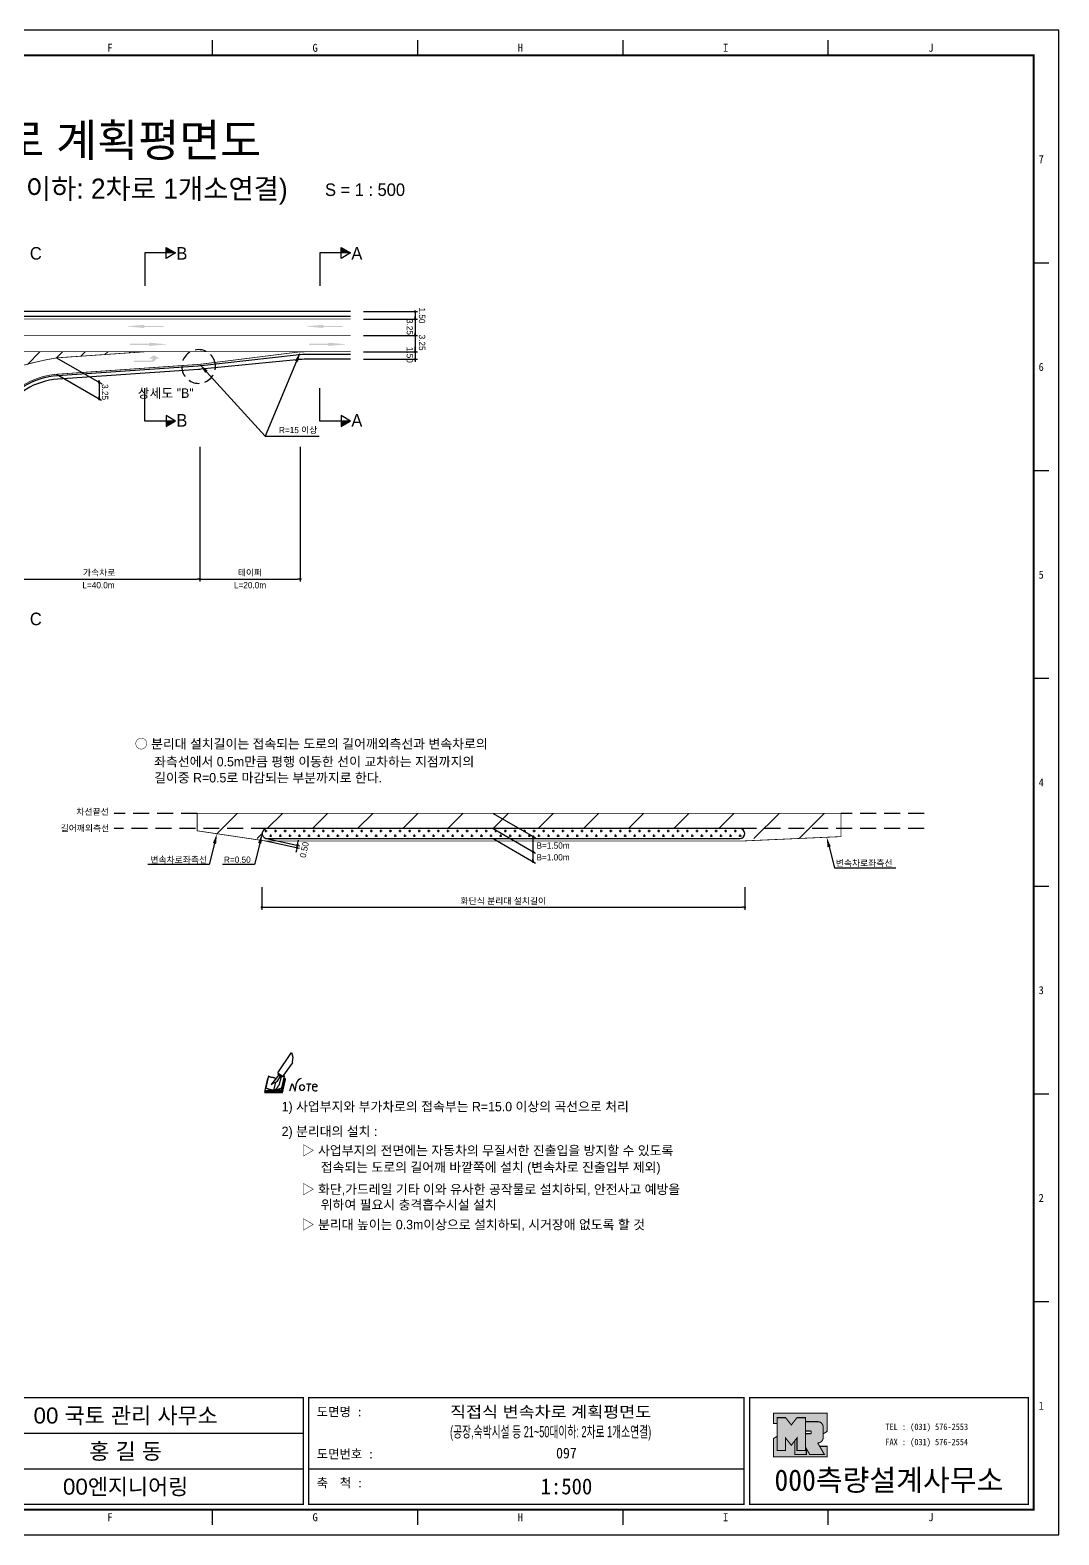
# Model space of a CAD drawing. Header units: millimetres. Extents: x 484 to 907, y 16 to 315.
# Drawn here: x 702.3 to 906.9, y 15.9 to 315.3 of the extents above; entities that cross this region are included whole.
import ezdxf
from ezdxf.enums import TextEntityAlignment as Align

# ---------------------------------------------------------------- set-up
doc = ezdxf.new("R2010")
doc.units = ezdxf.units.MM
doc.linetypes.add('HIDDEN', pattern=[9.525, 6.35, -3.175])
for name, color, linetype in [('CC-GSTR-0004', 4, 'Continuous'), ('CM-LANE-0030', 30, 'Continuous'), ('CZ-DIMT-0002', 7, 'Continuous'), ('CZ-LIN1-0007', 7, 'Continuous'), ('CZ-LIN2-0003', 3, 'Continuous'), ('CZ-LINE-0001', 7, 'Continuous'), ('CZ-TEXT-BOX0', 7, 'Continuous'), ('TITLE', 7, 'Continuous')]:
    doc.layers.add(name, color=color, linetype=linetype)
doc.styles.add('견고딕', font='arial.ttf')
doc.styles.add('돋움', font='')
doc.styles.add('돋음체', font='')
doc.styles.get('돋움').set_extended_font_data('Dotum')
doc.styles.get('돋음체').set_extended_font_data('DotumChe')

# ---------------------------------------------------------------- blocks, each defined once
blk = doc.blocks.new('note')
for p, q in [((0.85, 3.5), (3.53, 7.57)), ((3.53, 7.57), (3.8, 6.64)), ((3.8, 6.64), (3.69, 5.72)), ((1, 3.1), (0.75, 2.77)), ((0.85, 3.5), (1.8, 2.79)), ((1, 3.4), (0.85, 3.21)), ((0.85, 3.21), (1.52, 2.71)), ((1.8, 2.79), (3.74, 5.46)), ((3.69, 5.72), (3.74, 5.46)), ((-1.24, 2.36), (-1.77, 0)), ((-1.77, 0), (1.77, 0)), ((-1.77, 0), (-1.77, -0.3)), ((-1.53, 0.52), (-1.55, 0.54)), ((-1.01, 2.9), (-1.53, 0.52)), ((-1.48, 0.48), (-1.53, 0.52)), ((-1.43, 0.44), (-1.48, 0.48)), ((-1.38, 0.41), (-1.43, 0.44)), ((-1.33, 0.4), (-1.38, 0.41)), ((-1.27, 0.37), (-1.33, 0.4)), ((-1.22, 0.35), (-1.27, 0.37)), ((-1.13, 2.36), (-1.24, 2.36)), ((-1.17, 0.33), (-1.22, 0.35)), ((-1.12, 0.32), (-1.17, 0.33)), ((-1.02, 0.25), (-1.12, 0.32)), ((-0.97, 0.22), (-1.02, 0.25)), ((-1, 2.9), (-1.01, 2.9)), ((-0.98, 2.85), (-1, 2.9)), ((-0.95, 2.8), (-0.98, 2.85)), ((-0.93, 0.21), (-0.97, 0.22)), ((-0.9, 2.75), (-0.95, 2.8)), ((-0.88, 0.19), (-0.93, 0.21)), ((-0.85, 2.72), (-0.9, 2.75)), ((-0.8, 0.18), (-0.88, 0.19)), ((-0.79, 2.69), (-0.85, 2.72)), ((-0.75, 0.17), (-0.8, 0.18)), ((-0.74, 2.68), (-0.79, 2.69)), ((-0.7, 0.16), (-0.75, 0.17)), ((-0.69, 2.65), (-0.74, 2.68)), ((-0.64, 0.15), (-0.7, 0.16)), ((-0.64, 2.65), (-0.69, 2.65)), ((-0.59, 2.63), (-0.64, 2.65)), ((-0.58, 0.14), (-0.64, 0.15)), ((-0.54, 2.62), (-0.59, 2.63)), ((-0.53, 0.13), (-0.58, 0.14)), ((-0.48, 2.61), (-0.54, 2.62)), ((-0.48, 0.12), (-0.53, 0.13)), ((-0.43, 2.61), (-0.48, 2.61)), ((-0.43, 0.11), (-0.48, 0.12)), ((0.75, 2.77), (-0.46, 1.16)), ((0.37, 2.24), (-0.46, 1.16)), ((-0.46, 1.16), (-0.08, 1.47)), ((-0.38, 2.59), (-0.43, 2.61)), ((-0.38, 0.08), (-0.43, 0.11)), ((-0.33, 2.59), (-0.38, 2.59)), ((-0.29, 0.06), (-0.38, 0.08)), ((-0.27, 2.58), (-0.33, 2.59)), ((-0.23, 0.05), (-0.29, 0.06)), ((-0.22, 2.57), (-0.27, 2.58)), ((-0.16, 0.04), (-0.23, 0.05)), ((-0.17, 2.56), (-0.22, 2.57)), ((-0.12, 2.55), (-0.17, 2.56)), ((-0.11, 0.03), (-0.16, 0.04)), ((-0.07, 2.53), (-0.12, 2.55)), ((-0.04, 0.02), (-0.11, 0.03)), ((-0.08, 1.47), (0.72, 1.75)), ((-0.01, 2.51), (-0.07, 2.53)), ((-0.05, -0.3), (-0.05, 0)), ((0, 0), (-0.04, 0.02)), ((0.04, 2.5), (-0.01, 2.51)), ((0.37, 1.63), (0, 0)), ((0, 0), (1.6, 0.53)), ((0, 0), (1.65, 0.18)), ((0, 0.01), (0.06, 0.04)), ((0, -0.3), (0, 0)), ((0.09, 2.48), (0.04, 2.5)), ((0.05, -0.3), (0.05, 0)), ((0.06, 0.04), (0.11, 0.07)), ((0.14, 2.48), (0.09, 2.48)), ((0.11, 0.07), (0.16, 0.09)), ((0.2, 2.47), (0.14, 2.48)), ((0.16, 0.09), (0.21, 0.12)), ((0.26, 2.43), (0.18, 2.46)), ((0.21, 0.12), (0.27, 0.14)), ((0.34, 2.4), (0.26, 2.43)), ((0.27, 0.14), (0.36, 0.19)), ((0.45, 2.37), (0.34, 2.4)), ((0.36, 0.19), (0.41, 0.22)), ((0.41, 0.22), (0.46, 0.27)), ((0.46, 0.27), (0.51, 0.3)), ((0.51, 0.3), (0.56, 0.34)), ((0.56, 0.34), (0.6, 0.4)), ((0.6, 0.4), (0.64, 0.45)), ((0.64, 0.45), (0.67, 0.51)), ((0.67, 0.51), (0.74, 0.58)), ((0.72, 1.75), (1.16, 2.53)), ((0.74, 0.58), (0.79, 0.63)), ((0.79, 0.63), (0.83, 0.68)), ((0.83, 0.68), (0.86, 0.73)), ((0.86, 0.73), (0.89, 0.79)), ((0.89, 0.84), (0.92, 0.89)), ((0.89, 0.79), (0.89, 0.84)), ((0.92, 0.89), (0.96, 0.95)), ((0.96, 0.95), (1.01, 0.97)), ((1.47, 2.74), (1.01, 0.97)), ((1.16, 2.53), (1.37, 2.82)), ((2.13, 2.84), (1.44, 2.63)), ((1.52, 2.71), (1.66, 2.9)), ((1.6, 0.53), (2.13, 2.84)), ((1.65, 0.18), (2.19, 2.48)), ((1.77, 0), (2.3, 2.36)), ((1.77, -0.3), (2.3, 2.07)), ((1.77, -0.38), (2.3, 1.99)), ((1.77, -0.44), (2.3, 1.93)), ((1.77, 0), (1.77, -0.3)), ((2.19, 2.48), (2.04, 2.47)), ((2.3, 2.36), (2.16, 2.36)), ((2.3, 2.36), (2.3, 2.07)), ((3.21, -0.08), (3.68, 1.4)), ((3.68, 1.4), (4.26, -0.14)), ((4.26, -0.14), (4.56, 1.44)), ((6.55, 1.34), (7.46, 1.34)), ((7.01, 1.34), (6.87, -0.11)), ((7.71, 0.77), (7.71, 0.55)), ((7.71, 0.77), (8.67, 0.77)), ((-1.77, -0.3), (1.77, -0.3)), ((-1.77, -0.43), (-1.77, -0.3)), ((-1.77, -0.37), (1.77, -0.37)), ((-1.77, -0.43), (1.77, -0.43))]:
    blk.add_line(p, q)
for centre, major_axis, start_param, end_param in [((0.4, 2.31), (0.0702, 0.0702), 3.283946, 6.425539), ((5.68, 1.23), (-0.806, 0.806), -0.591174, 0.597824), ((5.66, 0.58), (-0.378, 0.378), 3.926991, 10.210176), ((8.3, 0.49), (0.422, 0.422), 2.265602, 4.634911), ((8.19, 0.77), (-0.342, 0.342), 3.926991, 7.068583)]:
    blk.add_ellipse(centre, major_axis=major_axis, ratio=1, start_param=start_param, end_param=end_param)
blk = doc.blocks.new('_Dot')
at = {"color": 0, "linetype": 'ByBlock', "lineweight": -2}
blk.add_line((-0.5, 0), (-1, 0), dxfattribs=at)
at = {"color": 0, "linetype": 'ByBlock', "const_width": 0.5}
blk.add_lwpolyline([(-0.25, 0, 1), (0.25, 0, 1)], format="xyb", close=True, dxfattribs=at)

msp = doc.modelspace()

# ---------------------------------------------------------------- hatches: boundary and pattern name
at = {"layer": 'CM-LANE-0030'}
h = msp.add_hatch(dxfattribs=at)
h.set_pattern_fill('ANSI31', color=256, style=0)
h.set_pattern_definition([(45, (559.5542, 16.759), (-2.245064, 2.245064), [])])
h.paths.add_polyline_path([(700.58, 249.76, -0.801424), (700.79, 248.8, 0.001479), (700.69, 248.76), (701.93, 248.76, -0.078793), (707.5, 250.04), (725.08, 251.26), (651.27, 251.26), (655.57, 250.61, -0.082795), (661.28, 248.76), (662.31, 248.76, 0.001767), (662.2, 248.82, -0.768255), (662.45, 249.76)])
at = {"layer": 'CZ-LIN1-0007'}
for points in [[(724.99, 256.63), (724.99, 256.42), (728.82, 256.42), (728.82, 256.21), (724.99, 256.21), (724.99, 255.99), (721.34, 256.31)], [(760.62, 256.63), (760.62, 256.42), (764.45, 256.42), (764.45, 256.21), (760.62, 256.21), (760.62, 255.99), (756.97, 256.31)], [(725.98, 253.06), (725.98, 252.84), (722.15, 252.84), (722.15, 252.63), (725.98, 252.63), (725.98, 252.41), (729.63, 252.74)], [(761.6, 253.06), (761.6, 252.84), (757.78, 252.84), (757.78, 252.63), (761.6, 252.63), (761.6, 252.41), (765.26, 252.74)], [(726.4, 249.22, 0.267976), (727.42, 249.91), (728.05, 249.91), (726.88, 250.56), (725.94, 249.92), (726.63, 249.91, -0.504994), (726.32, 249.49), (722.86, 249.47), (722.86, 249.2)]]:
    msp.add_hatch(color=256, dxfattribs=at).paths.add_polyline_path(points)
at = {"layer": 'CZ-LIN2-0003'}
h = msp.add_hatch(dxfattribs=at)
h.set_pattern_fill('CROSS', color=256, scale=0.15, style=0)
h.set_pattern_definition([(0, (416.538, -302.233), (0.9525, 0.9525), [0.47625, -1.42875]), (90, (416.7762, -302.4711), (-0.9525, 0.9525), [0.47625, -1.42875])])
h.paths.add_polyline_path([(749.44, 156.41, 0.857281), (749.14, 154.46, -0.001024), (749.29, 154.41), (843.41, 154.41, 1), (843.41, 156.41)])
at = {"layer": 'CZ-LINE-0001'}
for points in [[(729.32, 272.02), (729.32, 270.93), (731.22, 270.93)], [(764.12, 272.02), (764.12, 270.93), (766.02, 270.93)], [(731.22, 237.48), (729.32, 237.48), (729.32, 236.39)], [(766.02, 237.48), (764.12, 237.48), (764.12, 236.39)]]:
    msp.add_hatch(color=256, dxfattribs=at).paths.add_polyline_path(points)
at = {"layer": 'TITLE', "ltscale": 150}
h = msp.add_hatch(color=8, dxfattribs=at)
edge = h.paths.add_edge_path()
edge.add_line((860.81, 40.11), (850.14, 40.11))
edge.add_line((850.14, 40.11), (850.14, 38.03))
edge.add_line((850.14, 38.03), (850.85, 38.03))
edge.add_line((850.85, 38.03), (850.85, 39.2))
edge.add_line((850.85, 39.2), (852.54, 39.2))
edge.add_line((852.54, 39.2), (853.67, 37.75))
edge.add_line((853.67, 37.75), (854.8, 39.2))
edge.add_line((854.8, 39.2), (856.49, 39.2))
edge.add_line((856.49, 39.2), (856.49, 38.41))
edge.add_line((856.49, 38.41), (858.93, 38.41))
edge.add_arc((858.93, 37.34), 1.07, 0, 90, ccw=False)
edge.add_line((860, 37.34), (860, 35.97))
edge.add_line((860, 35.97), (860.81, 36.48))
edge.add_line((860.81, 36.48), (860.81, 40.11))
h.paths.add_polyline_path([(854.35, 34.59), (853.67, 33.71), (852.54, 35.16), (852.54, 32.65), (850.85, 32.65), (850.85, 35.49), (850.14, 35.05), (850.14, 31.42), (860.81, 31.42), (860.81, 33.5), (859.31, 33.5), (860.27, 31.85), (857.36, 31.85), (856.66, 33.06), (856.66, 31.85), (854.35, 31.85)])
msp.add_hatch(color=5, dxfattribs=at).paths.add_polyline_path([(856.49, 39.2), (854.8, 39.2), (853.67, 37.75), (852.54, 39.2), (850.85, 39.2), (850.85, 32.65), (852.54, 32.65), (852.54, 35.16), (853.67, 33.71), (854.8, 35.16), (854.8, 32.65), (856.49, 32.65)])
h = msp.add_hatch(color=161, dxfattribs=at)
edge = h.paths.add_edge_path()
edge.add_arc((858.93, 37.34), 1.07, 360, 450)
edge.add_line((858.93, 38.41), (856.49, 38.41))
edge.add_line((856.49, 38.41), (856.49, 36.55))
edge.add_line((856.49, 36.55), (857.48, 36.55))
edge.add_arc((857.48, 36.44), 0.113, 0, 90, ccw=False)
edge.add_line((857.6, 36.44), (857.6, 36.13))
edge.add_arc((857.48, 36.13), 0.113, 270, 360, ccw=False)
edge.add_line((857.48, 36.02), (856.49, 36.02))
edge.add_line((856.49, 36.02), (856.49, 32.65))
edge.add_line((856.49, 32.65), (854.8, 32.65))
edge.add_line((854.8, 32.65), (854.8, 35.16))
edge.add_line((854.8, 35.16), (854.35, 34.59))
edge.add_line((854.35, 34.59), (854.35, 31.85))
edge.add_line((854.35, 31.85), (856.66, 31.85))
edge.add_line((856.66, 31.85), (856.66, 33.06))
edge.add_line((856.66, 33.06), (857.36, 31.85))
edge.add_line((857.36, 31.85), (860.27, 31.85))
edge.add_line((860.27, 31.85), (858.93, 34.17))
edge.add_arc((858.93, 35.23), 1.07, 270, 360)
edge.add_line((860, 35.23), (860, 37.34))

# ---------------------------------------------------------------- linework, layer by layer
at = {"color": 0, "linetype": 'ByBlock', "lineweight": -2}
for p, q in [((778.85, 259.01), (778.85, 258.76)), ((778.85, 258.01), (778.85, 258.26)), ((778.85, 257.51), (778.85, 257.26)), ((778.85, 254.76), (778.85, 255.01)), ((778.85, 254.26), (778.85, 254.01)), ((778.85, 251.51), (778.85, 251.76)), ((778.85, 251.51), (778.85, 251.76)), ((778.85, 249.51), (778.85, 249.26)), ((778.85, 249.51), (778.85, 249.26)), ((716.02, 245.39), (716.02, 245.64)), ((716.02, 244.89), (716.02, 244.64)), ((716.01, 242.13), (716.01, 242.38)), ((755.51, 153.35), (755.56, 153.59)), ((802.3, 154.58), (802.3, 154.33)), ((755.31, 152.38), (755.25, 152.13)), ((802.3, 151.58), (802.3, 151.33)), ((802.3, 150.08), (802.3, 150.33))]:
    msp.add_line(p, q, dxfattribs=at)
at = {"color": 0, "linetype": 'ByBlock', "const_width": 0.25}
for points in [[(778.85, 259.13, 1), (778.85, 259.38, 1)], [(778.85, 257.63, 1), (778.85, 257.88, 1)], [(778.85, 257.88, 1), (778.85, 257.63, 1)], [(778.85, 254.38, 1), (778.85, 254.63, 1)], [(778.85, 254.63, 1), (778.85, 254.38, 1)], [(778.85, 251.38, 1), (778.85, 251.13, 1)], [(778.85, 251.38, 1), (778.85, 251.13, 1)], [(778.85, 249.63, 1), (778.85, 249.88, 1)], [(778.85, 249.63, 1), (778.85, 249.88, 1)], [(716.02, 245.01, 1), (716.02, 245.26, 1)], [(716.02, 245.26, 1), (716.02, 245.01, 1)], [(716.01, 242.01, 1), (716.01, 241.76, 1)], [(755.33, 152.5, 1), (755.38, 152.74, 1)], [(755.49, 153.22, 1), (755.43, 152.98, 1)], [(802.3, 154.7, 1), (802.3, 154.95, 1)], [(802.3, 151.7, 1), (802.3, 151.95, 1)], [(802.3, 149.95, 1), (802.3, 149.7, 1)]]:
    msp.add_lwpolyline(points, format="xyb", close=True, dxfattribs=at)
at = {"layer": 'CC-GSTR-0004'}
for points in [[(766.02, 259.26), (626.02, 259.26)], [(766.02, 258.26), (626.02, 258.26)]]:
    msp.add_lwpolyline(points, dxfattribs=at)
for points in [[(696.24, 239.62, -0.24079), (707.74, 246.55), (735.7, 248.48), (735.7, 248.48, 0.010735), (736.34, 248.54), (736.34, 248.54), (755.19, 250.66), (755.19, 250.66, -0.028022), (756.87, 250.76), (756.87, 250.76), (766.02, 250.76)], [(766.02, 249.76), (756.77, 249.76, 0.024952), (755.28, 249.68), (736.25, 247.78, -0.007667), (735.79, 247.74), (707.79, 245.8, 0.24079), (696.87, 239.23)]]:
    msp.add_lwpolyline(points, format="xyb", dxfattribs=at)
at = {"layer": 'CM-LANE-0030'}
for p, q in [((739.44, 155.37), (743.48, 159.41)), ((749.46, 156.41), (752.46, 159.41)), ((758.44, 156.41), (761.44, 159.41)), ((767.42, 156.41), (770.42, 159.41)), ((776.4, 156.41), (779.4, 159.41)), ((785.38, 156.41), (788.38, 159.41)), ((794.36, 156.41), (797.36, 159.41)), ((803.34, 156.41), (806.34, 159.41)), ((812.32, 156.41), (815.32, 159.41)), ((821.3, 156.41), (824.3, 159.41)), ((830.28, 156.41), (833.28, 159.41)), ((839.26, 156.41), (842.26, 159.41)), ((846.24, 154.41), (851.24, 159.41)), ((855.22, 154.41), (860.22, 159.41)), ((747.46, 154.41), (748.44, 155.4))]:
    msp.add_line(p, q, dxfattribs=at)
at = {"layer": 'CM-LANE-0030', "const_width": 0.15}
msp.add_lwpolyline([(766.02, 254.51), (626.02, 254.51)], dxfattribs=at)
for points in [[(700.69, 248.51, -0.026159), (707.5, 250.04), (725.08, 251.26), (651.27, 251.26), (655.57, 250.61, -0.027105), (662.31, 248.51)], [(863.54, 159.41), (863.54, 154.8), (843.45, 153.91), (749.29, 153.91, -0.142447), (749.29, 153.91), (735.51, 155.96), (735.51, 159.41)]]:
    msp.add_lwpolyline(points, format="xyb", close=True, dxfattribs=at)
at = {"layer": 'CZ-LIN1-0007', "const_width": 0.15}
msp.add_lwpolyline([(766.02, 257.76), (626.02, 257.76)], dxfattribs=at)
msp.add_lwpolyline([(766.02, 251.26), (756.96, 251.26), (756.96, 251.26, 0.031099), (755.1, 251.14), (736.44, 248.81, -0.01381), (735.61, 248.73), (735.61, 248.73), (707.72, 246.8, 0.24079), (696.02, 239.76)], format="xyb", dxfattribs=at)
at = {"layer": 'CZ-LIN1-0007', "linetype": 'HIDDEN', "const_width": 0.15}
msp.add_lwpolyline([(725.08, 251.26), (756.96, 251.26)], dxfattribs=at)
at = {"layer": 'CZ-LIN2-0003'}
msp.add_lwpolyline([(843.41, 156.41), (749.44, 156.41, 0.857281), (749.14, 154.46, -0.001024), (749.29, 154.41), (843.45, 154.41), (843.48, 154.41, 0.966023)], format="xyb", close=True, dxfattribs=at)
at = {"layer": 'CZ-LINE-0001'}
for p, q in [((731.22, 270.93), (725.08, 270.93)), ((725.08, 270.93), (725.08, 264.38)), ((729.32, 269.83), (729.32, 272.02)), ((729.32, 272.02), (731.22, 270.93)), ((731.22, 270.93), (729.32, 269.83)), ((766.02, 270.93), (759.88, 270.93)), ((759.88, 270.93), (759.88, 264.38)), ((764.12, 269.83), (764.12, 272.02)), ((764.12, 272.02), (766.02, 270.93)), ((766.02, 270.93), (764.12, 269.83)), ((768.62, 259.26), (779.35, 259.26)), ((768.62, 257.76), (779.35, 257.76)), ((768.62, 257.76), (779.35, 257.76)), ((778.85, 258.76), (778.85, 249.76)), ((768.62, 254.51), (779.35, 254.51)), ((768.62, 254.51), (779.35, 254.51)), ((778.85, 251.76), (778.85, 252.26)), ((707.52, 250.04), (716.52, 244.85)), ((768.62, 251.26), (779.35, 251.26)), ((768.62, 251.26), (779.35, 251.26)), ((768.62, 249.76), (779.35, 249.76)), ((768.62, 249.76), (779.35, 249.76)), ((707.52, 246.79), (716.51, 241.6)), ((716.02, 244.64), (716.02, 241.63)), ((725.08, 237.48), (725.08, 244.03)), ((759.88, 237.48), (759.88, 244.03)), ((731.22, 237.48), (725.08, 237.48)), ((731.22, 237.48), (729.32, 238.58)), ((729.32, 238.58), (729.32, 236.39)), ((729.32, 236.39), (731.22, 237.48)), ((766.02, 237.48), (759.88, 237.48)), ((766.02, 237.48), (764.12, 238.58)), ((764.12, 238.58), (764.12, 236.39)), ((764.12, 236.39), (766.02, 237.48)), ((749.01, 234.45), (759.79, 234.45)), ((736.02, 232.33), (736.02, 205.55)), ((736.02, 232.33), (736.02, 205.55)), ((756.02, 232.33), (756.02, 205.55)), ((696.52, 206.05), (735.52, 206.05)), ((736.52, 206.05), (755.52, 206.05)), ((794.36, 159.41), (802.8, 154.54)), ((794.36, 156.41), (802.8, 151.54)), ((749.19, 153.93), (755.85, 152.52)), ((749.29, 154.41), (755.95, 153)), ((755.56, 153.59), (755.67, 154.08)), ((794.36, 154.41), (802.8, 149.54)), ((802.3, 154.83), (802.3, 149.83)), ((755.25, 152.13), (755.15, 151.64)), ((748.39, 144.77), (748.39, 140.24)), ((844.41, 144.77), (844.41, 140.24)), ((748.89, 140.74), (843.91, 140.74))]:
    msp.add_line(p, q, dxfattribs=at)
at = {"layer": 'CZ-LINE-0001', "linetype": 'HIDDEN', "ltscale": 0.35}
msp.add_line((739.13, 248.73), (739.13, 248.73), dxfattribs=at)
at = {"layer": 'CZ-LINE-0001', "linetype": 'HIDDEN', "ltscale": 0.5}
for p, q in [((735.51, 159.41), (718.99, 159.41)), ((880.07, 159.41), (863.54, 159.41)), ((749.44, 156.41), (718.99, 156.41)), ((880.07, 156.41), (843.41, 156.41))]:
    msp.add_line(p, q, dxfattribs=at)
at = {"layer": 'CZ-LINE-0001'}
for points in [[(755.25, 249.36), (749.01, 234.45)], [(737.37, 247.28), (749.01, 234.45)], [(738.95, 153.44), (737.9, 149.25), (725.67, 149.25)], [(747.96, 153.46), (746.91, 149.28), (740.56, 149.28)]]:
    msp.add_lwpolyline(points, dxfattribs=at)
at = {"layer": 'CZ-LINE-0001', "extrusion": (0, 0, -1)}
msp.add_lwpolyline([(-861.2, 152.77), (-862.25, 148.59), (-874.48, 148.59)], dxfattribs=at)
at = {"layer": 'CZ-LINE-0001', "linetype": 'HIDDEN', "ltscale": 0.35}
msp.add_arc((735.8, 248.33), 3.35, 6.7667, 6.749, dxfattribs=at)
at = {"layer": 'CZ-LINE-0001'}
for points in [[(737.12, 247.06), (736.02, 248.76), (737.61, 247.51)], [(754.95, 249.49), (756.03, 251.21), (755.56, 249.23)], [(738.63, 153.52), (739.44, 155.37), (739.28, 153.35)], [(747.63, 153.54), (748.44, 155.4), (748.28, 153.38)]]:
    msp.add_solid(points, dxfattribs=at)
at = {"layer": 'CZ-LINE-0001', "extrusion": (0, 0, -1)}
msp.add_solid([(-861.52, 152.85), (-860.71, 154.71), (-860.87, 152.69)], dxfattribs=at)
at = {"layer": 'TITLE', "color": 7, "linetype": 'Continuous'}
for p, q in [((738.56, 310.22), (738.56, 313.24)), ((779.38, 310.22), (779.38, 313.24)), ((820.21, 310.22), (820.21, 313.24)), ((861.03, 310.22), (861.03, 313.24)), ((904.88, 268.89), (901.86, 268.89)), ((904.88, 227.56), (901.86, 227.56)), ((904.88, 186.23), (901.86, 186.23)), ((904.88, 144.9), (901.86, 144.9)), ((904.88, 103.57), (901.86, 103.57)), ((904.88, 62.24), (901.86, 62.24)), ((738.56, 17.89), (738.56, 20.91)), ((779.38, 17.89), (779.38, 20.91)), ((820.21, 17.89), (820.21, 20.91)), ((861.03, 17.89), (861.03, 20.91))]:
    msp.add_line(p, q, dxfattribs=at)
at = {"layer": 'TITLE', "ltscale": 150}
for p, q in [((670.01, 36.12), (756.62, 36.12)), ((670.01, 29.05), (756.62, 29.05)), ((757.68, 29.05), (844.29, 29.05))]:
    msp.add_line(p, q, dxfattribs=at)
at = {"layer": 'TITLE'}
msp.add_line((901.97, 20.91), (493.11, 20.91), dxfattribs=at)
msp.add_lwpolyline([(483.53, 15.88), (906.89, 15.88), (906.89, 315.26), (483.53, 315.26)], close=True, dxfattribs=at)
at = {"layer": 'TITLE', "linetype": 'Continuous', "const_width": 0.403}
msp.add_lwpolyline([(493.61, 20.91), (493.61, 310.22), (901.86, 310.22), (901.86, 20.91)], close=True, dxfattribs=at)
at = {"layer": 'TITLE', "ltscale": 150}
for points, const_width in [([(756.62, 21.98), (670.01, 21.98), (670.01, 43.2), (756.62, 43.2)], 0.265), ([(757.68, 43.2), (844.29, 43.2), (844.29, 21.98), (757.68, 21.98)], 0.265), ([(900.8, 43.2), (900.8, 21.98), (845.36, 21.98), (845.36, 43.2), (900.8, 43.2)], 0.265), ([(856.49, 39.2), (854.8, 39.2), (853.67, 37.75), (852.54, 39.2), (850.85, 39.2), (850.85, 32.65), (852.54, 32.65), (852.54, 35.16), (853.67, 33.71), (854.8, 35.16), (854.8, 32.65), (856.49, 32.65)], 0.212), ([(854.35, 34.59), (853.67, 33.71), (852.54, 35.16), (852.54, 32.65), (850.85, 32.65), (850.85, 35.49), (850.14, 35.05), (850.14, 31.42), (860.81, 31.42), (860.81, 33.5), (859.31, 33.5), (860.27, 31.85), (857.36, 31.85), (856.66, 33.06), (856.66, 31.85), (854.35, 31.85)], 0.212)]:
    msp.add_lwpolyline(points, close=True, dxfattribs=dict(at, const_width=const_width))
at = {"layer": 'TITLE', "ltscale": 150, "const_width": 0.212}
for points in [[(860.81, 40.11), (850.14, 40.11), (850.14, 38.03), (850.85, 38.03), (850.85, 39.2), (852.54, 39.2), (853.67, 37.75), (854.8, 39.2), (856.49, 39.2), (856.49, 38.41), (858.93, 38.41, -0.414214), (860, 37.34), (860, 35.97), (860.81, 36.48)], [(860, 37.34, 0.414214), (858.93, 38.41), (856.49, 38.41), (856.49, 36.55), (857.48, 36.55, -0.414214), (857.6, 36.44), (857.6, 36.13, -0.414214), (857.48, 36.02), (856.49, 36.02), (856.49, 32.65), (854.8, 32.65), (854.8, 35.16), (854.35, 34.59), (854.35, 31.85), (856.66, 31.85), (856.66, 33.06), (857.36, 31.85), (860.27, 31.85), (858.93, 34.17, 0.414214), (860, 35.23)]]:
    msp.add_lwpolyline(points, format="xyb", close=True, dxfattribs=at)

# ---------------------------------------------------------------- block references
at = {"layer": 'CZ-LINE-0001', "xscale": 0.5, "yscale": 0.5, "zscale": 0.5}
for p in [(736.02, 206.05), (756.02, 206.05), (844.41, 140.74)]:
    msp.add_blockref('_Dot', p, dxfattribs=at)
at = {"layer": 'CZ-LINE-0001', "xscale": 0.5, "yscale": 0.5, "zscale": 0.5, "rotation": 180}
for p in [(736.02, 206.05), (748.39, 140.74)]:
    msp.add_blockref('_Dot', p, dxfattribs=at)
at = {"layer": 'CZ-TEXT-BOX0'}
msp.add_blockref('note', (750.72, 104.3), dxfattribs=at)

# ---------------------------------------------------------------- texts
at = {"layer": 'CZ-DIMT-0002', "style": '돋움'}
for s, height, p in [('C', 2.5, (703.42, 270.84)), ('B', 2.5, (732.47, 270.84)), ('A', 2.5, (767.27, 270.84)), ('상세도 "B"', 1.875, (729.26, 243.03)), ('B', 2.5, (732.47, 237.62)), ('A', 2.5, (767.27, 237.62)), ('R=15 이상', 1.25, (755.6, 235.7)), ('L=40.0m', 1.25, (715.9, 204.83)), ('L=20.0m', 1.25, (746.02, 204.83)), ('C', 2.5, (703.42, 198.11)), ('차선끝선', 1.25, (714.71, 159.75))]:
    msp.add_text(s, height=height, dxfattribs=at).set_placement(p, align=Align.MIDDLE_CENTER)
for s, p in [('3.25', (777.17, 257.79)), ('1.50', (779.61, 260.07)), ('3.25', (779.61, 254.68)), ('1.50', (777.17, 252.24))]:
    msp.add_text(s, height=1.25, rotation=270, dxfattribs=at).set_placement(p)
for s, p in [('○ 분리대 설치길이는 접속되는 도로의 길어깨외측선과 변속차로의', (723.11, 173.27)), ('좌측선에서 0.5m만큼 평행 이동한 선이 교차하는 지점까지의', (726.96, 169.71)), ('길이중 R=0.5로 마감되는 부분까지로 한다.', (726.96, 166.52)), ('1) 사업부지와 부가차로의 접속부는 R=15.0 이상의 곡선으로 처리', (752.32, 101.1)), ('2) 분리대의 설치 :', (752.32, 96.16)), ('▷ 사업부지의 전면에는 자동차의 무질서한 진출입을 방지할 수 있도록', (756.31, 92.36)), ('접속되는 도로의 길어깨 바깥쪽에 설치 (변속차로 진출입부 제외)', (760.09, 89.04)), ('▷ 화단,가드레일 기타 이와 유사한 공작물로 설치하되, 안전사고 예방을', (756.31, 84.64)), ('위하여 필요시 충격흡수시설 설치', (760.09, 81.57)), ('▷ 분리대 높이는 0.3m이상으로 설치하되, 시거장애 없도록 할 것', (756.31, 77.62))]:
    msp.add_text(s, height=1.875, dxfattribs=at).set_placement(p, align=Align.MIDDLE_LEFT)
for s, p in [('길어깨외측선', (708.36, 155.84)), ('B=1.50m', (803, 152.4)), ('변속차로좌측선', (726.21, 149.57)), ('R=0.50', (740.84, 149.59)), ('B=1.00m', (803, 150.06)), ('변속차로좌측선', (862.53, 148.9))]:
    msp.add_text(s, height=1.25, dxfattribs=at).set_placement(p)
at = {"layer": 'CZ-DIMT-0002', "char_height": 1.25, "attachment_point": 5, "style": '돋움'}
for s, insert, rotation in [('3.25', (717.18, 243.24), 270), ('\\A1;0.50', (756.81, 152.17), 78.0015)]:
    msp.add_mtext(s, dxfattribs=dict(at, insert=insert, rotation=rotation))
at = {"layer": 'CZ-LINE-0001', "char_height": 1.25, "attachment_point": 5, "style": '돋움'}
for s, insert in [('\\A1;가속차로', (716.02, 207.25)), ('\\A1;테이퍼', (746.02, 207.25)), ('\\A1;화단식 분리대 설치길이', (796.4, 141.93))]:
    msp.add_mtext(s, dxfattribs=dict(at, insert=insert))
at = {"layer": 'TITLE', "color": 3, "linetype": 'Continuous', "style": '돋음체'}
for s, p in [('F', (718.15, 311.73)), ('G', (758.97, 311.73)), ('H', (799.8, 311.73)), ('I', (840.62, 311.73)), ('J', (881.44, 311.73)), ('7', (903.37, 289.56)), ('6', (903.37, 248.23)), ('5', (903.37, 206.9)), ('4', (903.37, 165.57)), ('3', (903.37, 124.24)), ('2', (903.37, 82.91)), ('1', (903.37, 41.58)), ('F', (718.15, 19.4)), ('G', (758.97, 19.4)), ('H', (799.8, 19.4)), ('I', (840.62, 19.4)), ('J', (881.44, 19.4))]:
    msp.add_text(s, height=1.59, dxfattribs=at).set_placement(p, align=Align.MIDDLE)
at = {"layer": 'TITLE', "style": '돋움'}
for s, height, p in [('직접식 변속차로 계획평면도', 6.5, (696.95, 293.34)), ('(공장,숙박시설 등 21~50대이하: 2차로 1개소연결)', 4, (696.99, 283.71))]:
    msp.add_text(s, height=height, dxfattribs=at).set_placement(p, align=Align.MIDDLE_CENTER)
msp.add_text('S = 1 : 500', height=2.5, dxfattribs=at).set_placement((760.94, 283.5), align=Align.MIDDLE_LEFT)
at = {"layer": 'TITLE', "color": 7, "linetype": 'Continuous', "style": '견고딕'}
for s, height, p in [('00 국토 관리 사무소', 3.1832, (721.28, 39.66)), ('홍 길 동', 3.183, (721.28, 32.59)), ('00엔지니어링', 3.183, (721.28, 25.51))]:
    msp.add_text(s, height=height, dxfattribs=at).set_placement(p, align=Align.MIDDLE)
at = {"layer": 'TITLE', "style": '돋음체'}
for s, p in [('도면명 :', (759.28, 39.48)), ('도면번호 :', (759.28, 31.09)), ('축  척 :', (759.28, 25.34))]:
    msp.add_text(s, height=1.804, dxfattribs=at).set_placement(p)
at = {"layer": 'TITLE', "style": '돋움'}
for s, width, p, p2 in [('직접식 변속차로 계획평면도', 1.010039, (785.81, 39.23), (825.81, 39.23)), ('(공장,숙박시설 등 21~50대이하: 2차로 1개소연결)', 0.554146, (785.81, 35.28), (825.81, 35.28))]:
    msp.add_text(s, height=2.25, dxfattribs=dict(at, width=width)).set_placement(p, p2, align=Align.FIT)
at = {"layer": 'TITLE', "color": 180, "style": '돋음체'}
for s, p in [('TEL : (031) 576-2553', (872.38, 36.75)), ('FAX : (031) 576-2554', (872.38, 33.73))]:
    msp.add_text(s, height=1.2733, dxfattribs=at).set_placement(p)
at = {"layer": 'TITLE', "linetype": 'Continuous', "style": '돋음체'}
for s, height, p in [('097', 2.122, (808.95, 32.15)), ('1:500', 3.183, (808.95, 25.51))]:
    msp.add_text(s, height=height, dxfattribs=at).set_placement(p, align=Align.MIDDLE)
at = {"layer": 'TITLE', "color": 180, "style": '돋음체'}
msp.add_text('000측량설계사무소', height=4.244, dxfattribs=at).set_placement((873.08, 24.66), align=Align.CENTER)

doc.saveas('drawing.dxf')
